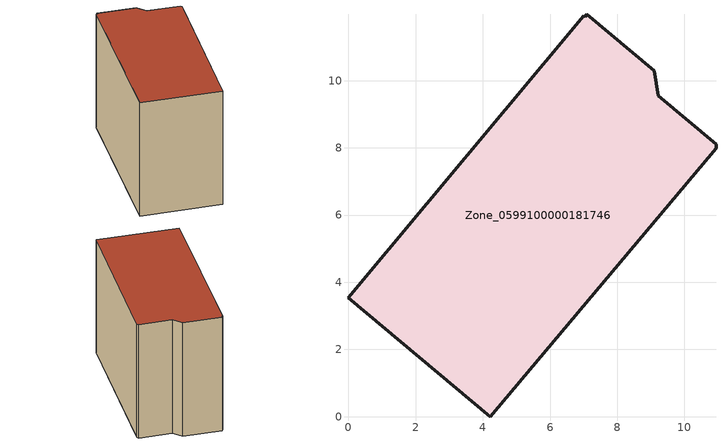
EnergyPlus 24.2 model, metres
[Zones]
Zone_0599100000181746
 floor ground (C_G): 9.22,9.54 10.94,8.11 10.94,7.98 4.22,0 0,3.54 7.01,11.94 7.04,11.9 7.1,11.97 9.1,10.29 z0
 wall outside (C_F): 4.22,0 10.94,7.98 10.94,8.11 9.22,9.54 9.1,10.29 7.1,11.97 7.04,11.9 7.01,11.94 0,3.54 4.22,0 z0:8.62
 roof outside (C_R): 9.1,10.29 7.1,11.97 7.04,11.9 7.01,11.94 0,3.54 4.22,0 10.94,7.98 10.94,8.11 9.22,9.54 z8.62
[BUILDING]
Pand.0599100000181746: North Axis=0; Terrain=City; Loads Convergence Tolerance Value=0.04; Temperature Convergence Tolerance Value=0.4; Solar Distribution=FullExterior; Maximum Number of Warmup Days=25; Minimum Number of Warmup Days=1
[Site:Location]
Rotterdam.The.Hague.AP_ZH_NLD Design_Conditions: Latitude=51.96; Longitude=4.45; Time Zone=1; Elevation=-4.5
[SITE:GROUNDTEMPERATURE:BUILDINGSURFACE]
18, 18, 18, 18, 18, 18, 18, 18, 18, 18, 18, 18
[MATERIAL] Thermal Absorptance=0.9; Solar Absorptance=0.7; Visible Absorptance=0.7
Name | Roughness | Thickness | Conductivity | Density | Specific Heat
G.TI.1946 | MediumSmooth | 0.15 | 1 | 540 | 1210
F.TI.1946 | Rough | 0.3 | 0.857143 | 1920 | 840
R.TI.1946 | MediumRough | 0.2 | 0.1 | 1500 | 1000
[CONSTRUCTION]
C_G: G.TI.1946
C_F: F.TI.1946
C_R: R.TI.1946
[ZONE]
Zone_0599100000181746: Type=1; Multiplier=1; Ceiling Height=Autocalculate; Volume=Autocalculate; Floor Area=autocalculate; Part of Total Floor Area=Yes
[ZONEINFILTRATION:DESIGNFLOWRATE]
Infil_Zone_0599100000181746: Zone or ZoneList or Space or SpaceList=Zone_0599100000181746; Schedule=AlwaysOn; Design Flow Rate Calculation Method=Flow/Area; Flow Rate per Floor Area=0.003; Constant Term Coefficient=1; Temperature Term Coefficient=0; Velocity Term Coefficient=0; Velocity Squared Term Coefficient=0
[HVACTEMPLATE:ZONE:IDEALLOADSAIRSYSTEM]
Zone_0599100000181746: Maximum Heating Supply Air Temperature=50; Minimum Cooling Supply Air Temperature=13; Maximum Heating Supply Air Humidity Ratio=0.0156; Minimum Cooling Supply Air Humidity Ratio=0.0077; Heating Limit=NoLimit; Cooling Limit=NoLimit; Dehumidification Control Type=ConstantSensibleHeatRatio; Cooling Sensible Heat Ratio=0.7; Dehumidification Setpoint=60; Humidification Control Type=None; Humidification Setpoint=30; Outdoor Air Method=None; Outdoor Air Flow Rate per Person=0.00944; Outdoor Air Flow Rate per Zone Floor Area=0; Outdoor Air Flow Rate per Zone=0; Demand Controlled Ventilation Type=None; Outdoor Air Economizer Type=NoEconomizer; Heat Recovery Type=None; Sensible Heat Recovery Effectiveness=0.7; Latent Heat Recovery Effectiveness=0.65
[ZONECONTROL:THERMOSTAT]
ThermostatControl_Zone_0599100000181746: Zone or ZoneList=Zone_0599100000181746; Control Type Schedule=DualSetpointControlType; Control 1=Thermostat_Zone_0599100000181746; Temperature Difference Between Cutout And Setpoint=0
[THERMOSTATSETPOINT:DUALSETPOINT]
Thermostat_Zone_0599100000181746: Heating Setpoint Temperature Schedule=HeatingSetpoint_Zone_0599100000181746; Cooling Setpoint Temperature Schedule=CoolingSetpoint_Zone_0599100000181746
[SCHEDULE:COMPACT]
HeatingSetpoint_Zone_0599100000181746: Through: 12/31, For: AllDays, Until: 24:00, 21
CoolingSetpoint_Zone_0599100000181746: Through: 12/31, For: AllDays, Until: 24:00, 24
DualSetpointControlType: Through: 12/31, For: AllDays, Until: 24:00, 4
AlwaysOn: Through: 12/31, For: AllDays, Until: 24:00, 1
